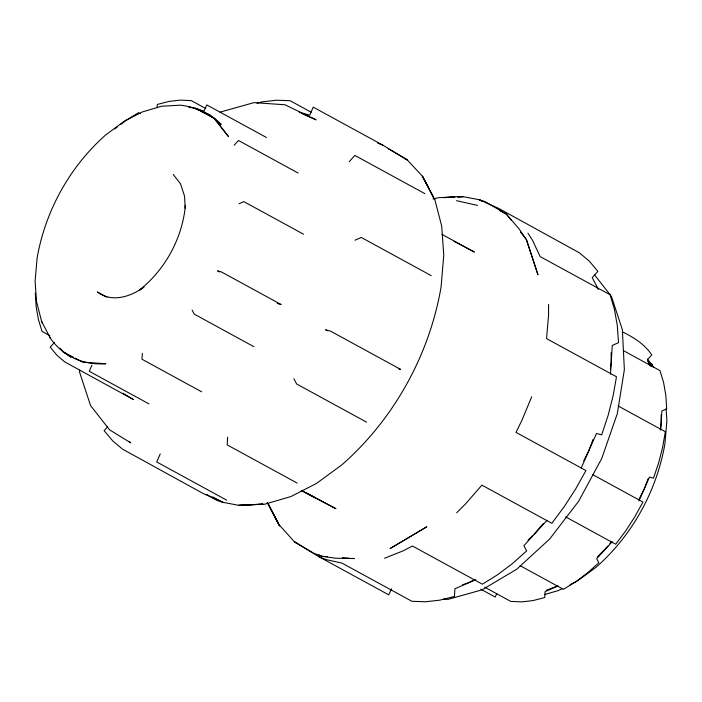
<?xml version="1.0" encoding="UTF-8"?>
<svg xmlns="http://www.w3.org/2000/svg" width="702" height="702" viewBox="0 0 702 702"><rect width="100%" height="100%" fill="white"/><g stroke="black" fill="none" stroke-linecap="round" stroke-linejoin="round"><path stroke-width="1.05" d="M548.595 304.501L548.534 315.584L546.551 338.601L616.479 376.781L613.083 395.946L608.125 415.391L601.667 434.898L596.454 433.45L581.159 468.12M185.381 208.257L185.433 205.221C182.38 238.083 165.479 269.235 139.759 289.882L143.892 287.136M142.33 353.343L141.98 359.231L201.658 391.813M157.09 107.406L157.266 104.466L169.033 101.404L180.423 100.105L191.277 100.605L205.712 108.485M227.632 437.206L227.176 444.884L297.104 483.055M610.512 374.21L612.241 345.428L618.523 342.673L617.304 325.544L614.478 309.512L610.073 294.761L540.145 256.59L532.581 240.356L527.965 233.178M660.757 429.685L661.881 410.986L666.698 408.88L665.812 395.121L663.548 382.3L659.941 370.586L623.367 350.614M610.398 368.927L611.223 362.486L611.1 352.676M660.222 430.028L661.196 422.411L661.1 414.882M593.111 439.329L588.592 451.281L583.704 460.924M648.078 478.825L644.225 489.004L638.969 499.394M531.739 396.718L521.761 420.647L516.005 432.379L585.933 470.559L575.649 488.996L564.232 506.651L551.833 523.306L481.905 485.126L465.365 504.097L456.704 512.785M91.98 365.145L89.268 371.297L148.947 403.878M160.249 453.94L156.713 461.96L226.632 500.14M391.409 588.829L388.75 594.848L318.831 556.668L294.489 541.874L278.404 524.025M496.762 593.559L495.208 597.077L480.773 589.197M638.952 500.956L649.49 477.062L653.483 478.176L658.73 462.574L662.697 447.025L665.321 431.73L618.155 405.975M543.357 523.42L534.169 534.125M607.862 546.112L597.411 556.993M609.898 543.602L611.258 541.935M54.572 342.33L50.219 347.104L57.002 355.335L64.882 361.986L133.433 399.561L122.982 393.243M234.135 145.261L238.487 140.488L298.166 173.069M107.652 426.755L104.115 430.651L112.68 440.821L122.534 449.14L203.483 493.69L222.903 502.307L238.777 505.343L264.829 504.185L290.891 496.56L316.444 483.476L342.111 464.645C393.962 418.989 429.247 355.247 441.049 287.215L443.769 255.159L441.707 226.105L434.766 199.447L422.35 176.158L407.028 159.626L388.162 148.71M349.21 161.662L354.879 155.44L424.798 193.612M546.99 520.34L523.885 545.7L526.632 550.965L512.214 563.75L497.402 574.868L482.379 584.204L412.451 546.033L403.106 550.868L384.529 558.274M612.179 541.725L596.7 558.713L598.806 562.758L587.302 573.06L575.456 581.958L563.434 589.329L520.121 565.68M527.974 540.163L532.616 535.635M114.698 128.94L117.234 127.036M120.621 124.491L126.544 120.042L138.566 112.671L140.488 113.724M143.787 287.136C130.73 296.841 111.521 302.895 97.359 291.962L106.915 297.183M473.508 580.15L468.875 582.66L462.636 584.74M557.186 586.056L546.358 590.242M562.451 588.618L558.108 590.628L544.506 594.576M570.006 584.757L577.553 580.887L596.059 567.269C632.151 535.486 656.712 491.128 664.926 443.778L666.9 420.673L666.058 408.871M239.049 203.738L243.866 201.632L303.545 234.214M354.993 240.207L361.276 237.452L431.203 275.632M475.859 579.598L454.914 588.785L454.457 596.454L439.768 600.157L425.535 601.772L411.907 601.289L341.979 563.109L326.193 559.608L318.831 556.668M558.178 585.907L545.085 591.646L544.734 597.534L532.967 600.596L521.577 601.895L510.723 601.395L484.74 587.205M432.967 199.026L438.206 197.718L462.118 196.49L479.097 199.693L485.012 201.579L506.379 214.11L519.199 229.027L526.447 239.689L537.925 274.701L526.447 239.689L520.428 232.02M219.972 112.162L253.966 102.624L284.977 104.773L316.093 119.84L302.123 113.706M256.985 103.168L262.232 101.843L276.465 100.228L290.093 100.711L311.161 112.215M443.366 197.622L454.835 197.043M444.708 197.604L454.51 197.104M457.774 196.937L463.223 196.657L457.976 196.893M327.211 556.66L321.77 556.282L313.838 553.29L294.489 541.874L297.306 543.366M342.444 557.721L348.973 558.178M352.237 558.397L354.413 558.555L335.626 558.222L321.77 556.282L318.945 554.791M443.761 599.078L448.034 599.376L482.028 589.838L516.681 569.261L549.64 539.048L578.65 501.254L601.737 458.459L617.33 413.575L624.368 369.664L622.367 329.721L611.46 296.463L594.375 274.666M456.484 200.667L477.5 205.414M299.184 112.25L309.705 115.181L313.25 107.152L383.169 145.332L407.511 160.126L404.694 158.634M277.176 303.44L281.169 304.554L221.49 271.972L217.488 270.858L219.419 271.911M398.578 368.822L400.658 369.41L330.73 331.23L325.526 329.782L327.439 330.826M377.65 143.129L383.169 145.332M196.314 108.915L209.793 114.83L221.148 124.43C210.424 113.25 195.691 107.02 180.449 105.168L161.679 106.213L142.374 111.934L124.447 121.113L105.941 134.731C69.849 166.514 45.288 210.872 37.074 258.222L35.1 281.327L36.548 301.72L41.646 321.463L50.43 338.338C63.531 356.862 83.696 365.312 105.923 363.75L82.66 362.135L75.254 358.222M301.255 490.593L335.942 508.713L305.598 492.471M481.923 201.184L479.097 199.693L498.517 208.31L579.466 252.86L589.32 261.179L597.885 271.349L592.216 277.571L598.315 289.277L596.533 286.679M499.798 210.626L506.379 214.11L511.065 220.077M453.94 241.269L474.403 252.079L441.927 234.345M198.464 110.021L194.761 108.064L197.876 108.968L214.198 118.331L228.492 136.565L214.198 118.331L200.316 110.995M60.03 348.21L63.224 351.869L73.403 357.248M212.557 496.841L222.903 502.307L216.988 500.421L206.607 494.41M302.948 491.128L315.479 497.902M266.47 137.504L206.792 104.923L204.071 111.074L188.557 106.757L190.488 107.81M622.472 331.862C633.731 337.451 644.69 344.191 651.781 354.896L647.428 359.67L650.605 365.768M592.892 474.736L642.944 502.062L634.783 516.847L625.657 530.966L615.689 544.226L565.636 516.9M253.913 346.709L194.235 314.127L192.129 310.091M366.558 422.156L296.63 383.976L293.892 378.711M49.754 335.617L42.059 331.414L38.452 319.7L36.188 306.879L35.302 293.12M63.224 351.869L70.753 357.072L68.313 355.019M129.115 441.479L130.704 442.83L109.6 429.843L90.54 405.537L79.633 372.279L79.528 370.121M647.384 359.082L652.456 365.373M648.525 362.565L651.772 366.707L647.841 361.442M173.28 174.526L180.467 183.696L184.573 196.235L185.17 208.073M649.139 364.048L650.324 365.777M423.078 176.983L423.596 177.975M434.292 198.526L434.766 199.447M267.708 503.474L267.234 502.553L278.922 525.017M41.646 321.463L42.471 323.043M49.544 336.627L50.43 338.338M651.57 363.662L653.553 367.488M426.676 526.851L390.198 548.508L426.676 526.851M262.741 504.115L238.777 505.343L262.741 504.115M427.579 185.714L422.35 176.158L433.582 197.745L427.579 185.714M279.65 525.842L268.418 504.255L279.65 525.842"/></g></svg>
